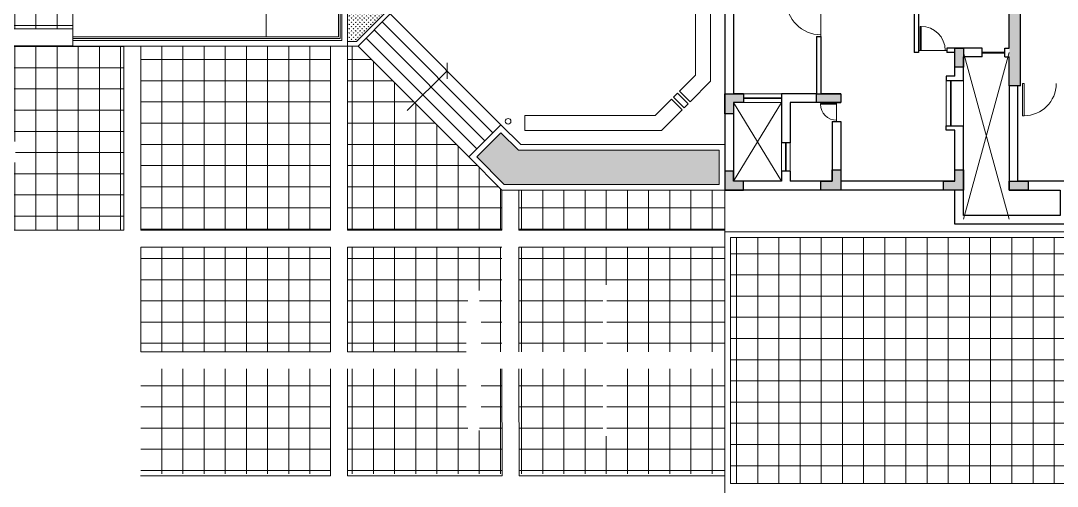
# Model space of a CAD drawing. Header units: inches. Extents: x 5542223 to 12533222, y 497239 to 5189502.
# Drawn here: x 6859471 to 6886889, y 2040612 to 2052911 of the extents above; entities that cross this region are included whole.
import ezdxf

# ---------------------------------------------------------------- set-up
doc = ezdxf.new("R2010")
doc.units = ezdxf.units.IN
doc.header["$MEASUREMENT"] = 0
doc.linetypes.add('HIDDEN', pattern=[0.375, 0.25, -0.125])
doc.layers.get('0').update_dxf_attribs({"color": 1})
for name, color, linetype, lineweight in [('col', 7, 'Continuous', 30), ('DOOR', 7, 'Continuous', 9), ('hatch_col', 8, 'Continuous', 5), ('HosGreenHatch', 7, 'Continuous', 5), ('HosPlanter', 7, 'Continuous', 13), ('HosRamp', 7, 'Continuous', 13), ('HosSteps', 7, 'Continuous', 13), ('LS PAVMNT', 8, 'Continuous', 5), ('PROJECTION', 7, 'HIDDEN', 18), ('Road', 7, 'Continuous', 15), ('Road_CStone', 8, 'Continuous', 15), ('terrha', 250, 'Continuous', 9), ('TEXT', 7, 'Continuous', 20), ('WALL', 7, 'Continuous', 30), ('WIN', 7, 'Continuous', 20)]:
    doc.layers.add(name, color=color, linetype=linetype, lineweight=lineweight)
doc.styles.add('style1', font='ROMANS.SHX', dxfattribs={"width": 0.75, "height": 750})
doc.dimstyles.new('nuts', dxfattribs={"dimscale": 0, "dimtxt": 300, "dimasz": 250, "dimexe": 100, "dimexo": 50, "dimgap": 100, "dimtad": 1, "dimdec": 0, "dimzin": 0, "dimdsep": 46, "dimtxsty": 'style1', "dimblk": 'OBLIQUE', "dimcen": 250, "dimdle": 100, "dimclrd": 256, "dimclre": 256, "dimclrt": 256, "dimadec": 0, "dimazin": 0, "dimtfac": 1, "dimtdec": 0, "dimtmove": 2, "dimatfit": 3, "dimldrblk": 'OBLIQUE', "dimfxl": 1, "dimlwd": -1, "dimlwe": -1, "dimarcsym": 0})

# ---------------------------------------------------------------- blocks, each defined once
blk = doc.blocks.new('door-left')
at = {"layer": 'DOOR'}
blk.add_lwpolyline([(-0.402, 0.85), (-0.444, 0.85), (-0.444, 0), (-0.402, 0)], close=True, dxfattribs=at)
blk.add_arc((-0.406, 0), 0.85, 0, 90, dxfattribs=at)
blk = doc.blocks.new('Door')
for p, q in [((0, 0.458), (0, 0.444)), ((0, 0.458), (0.917, 0.458)), ((0, 0.444), (0.917, 0.444))]:
    blk.add_line(p, q)
blk.add_arc((0, 0.458), 0.917, 270, 360)
blk = doc.blocks.new('B.HosEdge')
at = {"layer": 'hatch_col'}
for points in [[(-230, -230), (-500, -230), (-500, 0), (0, 0), (0, -500), (-230, -500), (-230, -230)], [(-7525, -230), (-7525, 0), (-8025, 0), (-8025, -230)], [(-6090, -230), (-6090, -530), (-6320, -530), (-6320, 0), (-5790, 0), (-5790, -230)], [(-2845, -230), (-2845, -530), (-3075, -530), (-3075, 0), (-2545, 0), (-2545, -230)], [(0, -2545), (-500, -2545), (-500, -2315), (-230, -2315), (-230, -2015), (0, -2015)], [(-3075, -2545), (-3075, -2315), (-2429, -2315), (-2429, -2545)], [(-6090, -3245), (-6320, -3245), (-6320, -3745), (-6090, -3745)]]:
    blk.add_hatch(color=256, dxfattribs=at).paths.add_polyline_path(points)
h = blk.add_hatch(color=256, dxfattribs=at)
h.paths.add_polyline_path([(-7825, -3280), (-7525, -3280), (-7525, -3580), (-7825, -3580)])
h.paths.add_polyline_path([(-7525, -3280), (-7825, -3280), (-7825, -2755), (-7525, -2755)])
h = blk.add_hatch(color=256, dxfattribs=at)
h.paths.add_polyline_path([(-7525, -6265), (-7710, -6265), (-7710, -3580), (-7525, -3580), (-7525, -3630)])
h.paths.add_polyline_path([(-7710, -6265), (-7825, -6265), (-7825, -3580), (-7710, -3580)])
at = {"layer": 'col'}
blk.add_line((-7825, -2755), (-7525, -2755), dxfattribs=at)
for points in [[(-500, -230), (-230, -230), (-230, -500), (0, -500), (0, 0), (-500, 0)], [(-7525, 0), (-7525, -230), (-8025, -230), (-8025, 0)], [(-5790, -230), (-6090, -230), (-6090, -530), (-6320, -530), (-6320, 0), (-5790, 0)], [(-2545, -230), (-2845, -230), (-2845, -530), (-3075, -530), (-3075, 0), (-2545, 0)], [(-500, -2315), (-230, -2315), (-230, -2015), (0, -2015), (0, -2545), (-500, -2545)], [(-2429, -2545), (-3075, -2545), (-3075, -2315), (-2429, -2315)], [(-6320, -3245), (-6090, -3245), (-6090, -3745), (-6320, -3745)]]:
    blk.add_lwpolyline(points, close=True, dxfattribs=at)
at = {"layer": 'DOOR', "ltscale": 50}
blk.add_line((-5875, -3687), (-5125, -3687), dxfattribs=at)
at = {"layer": 'DOOR', "ltscale": 1000}
blk.add_line((-2544, -4060), (-2544, -5060), dxfattribs=at)
at = {"layer": 'PROJECTION', "ltscale": 500}
blk.add_lwpolyline([(-20100, 900), (-8025, 900)], dxfattribs=at)
at = {"layer": 'terrha', "ltscale": 3}
for p, q in [((-6320, 770), (-7525, -3630)), ((-7525, 770), (-6320, -3630)), ((-1500, -230), (-230, -2315)), ((-230, -230), (-1500, -2315))]:
    blk.add_line(p, q, dxfattribs=at)
at = {"layer": 'WALL', "ltscale": 0.1}
for p, q in [((-6090, 900), (-6090, 0)), ((-6320, 0), (0, 0)), ((-6320, 0), (-6320, -1695)), ((0, -5384), (0, 0)), ((-9105, -230), (-7755, -230)), ((-7755, -230), (-7755, -2755)), ((-6090, -230), (-3075, -230)), ((-6090, -230), (-6090, -1580)), ((-3075, -1055), (-3075, -230)), ((-2845, -1055), (-2845, -230)), ((-2845, -230), (-1730, -230)), ((-1730, -500), (-1730, -230)), ((-1500, -230), (-230, -230)), ((-1500, -500), (-1500, -230)), ((-230, -2315), (-230, -230)), ((-1730, -500), (-1500, -500)), ((-3075, -1815), (-3075, -1055)), ((-2845, -1815), (-2845, -1055)), ((-1730, -2315), (-1730, -1250)), ((-1730, -1250), (-1500, -1250)), ((-1500, -2545), (-1500, -1250)), ((-3075, -2545), (-3075, -2315)), ((-2845, -2315), (-1730, -2315)), ((-500, -2545), (-500, -2315)), ((-500, -2315), (-230, -2315)), ((-3075, -2545), (-2544, -2545)), ((-2429, -2545), (-1500, -2545)), ((-500, -2545), (-230, -2545)), ((-230, -5060), (-230, -2545)), ((-5860, -2895), (-6320, -2895)), ((-6320, -2895), (-6320, -3515)), ((-6090, -3010), (-5860, -3010)), ((-6090, -3010), (-6090, -3630)), ((-5860, -3010), (-5860, -2895)), ((-6810, -3515), (-6320, -3515)), ((-6810, -3745), (-5875, -3745)), ((-6090, -3630), (-5875, -3630)), ((-5925, -3745), (-5875, -3745)), ((-5010, -5414), (-5010, -3630))]:
    blk.add_line(p, q, dxfattribs=at)
at = {"layer": 'WALL', "ltscale": 3}
for p, q in [((-2845, -1815), (-3075, -1815)), ((-2845, -2315), (-3075, -2315))]:
    blk.add_line(p, q, dxfattribs=at)
at = {"layer": 'WALL'}
for p, q in [((-2544, -4060), (-2544, -2545)), ((-2429, -4060), (-2429, -2545)), ((-7825, -2755), (-7525, -2755)), ((-7825, -2755), (-7825, -3280)), ((-7825, -2755), (-7825, -5360)), ((-7525, -2755), (-7525, -3515)), ((-7410, -3515), (-7525, -3515)), ((-7410, -3515), (-7410, -3745)), ((-6810, -3515), (-6810, -3745)), ((-7525, -3745), (-7525, -5360)), ((-7410, -3745), (-7525, -3745)), ((-5875, -3745), (-5875, -3630)), ((-5125, -5360), (-5125, -3630)), ((-5125, -3630), (-5010, -3630)), ((-2429, -4060), (-2544, -4060))]:
    blk.add_line(p, q, dxfattribs=at)
at = {"layer": 'WALL', "ltscale": 0.1}
for points in [[(-9105, -230), (-9105, 900), (-6090, 900)], [(-7525, -2755), (-7525, 0), (-8875, 0), (-8875, 670), (-6320, 670), (-6320, 0)], [(-6090, -1580), (-5860, -1580), (-5860, -1695), (-6320, -1695)]]:
    blk.add_lwpolyline(points, dxfattribs=at)
at = {"layer": 'WIN', "ltscale": 50}
for p, q in [((-1730, -1250), (-1730, -500)), ((-1500, -500), (-1500, -1250)), ((-1500, -2315), (-500, -2315)), ((-1500, -2545), (-500, -2545))]:
    blk.add_line(p, q, dxfattribs=at)
at = {"layer": 'WIN', "ltscale": 0.1}
for p, q in [((-1625, -1250), (-1625, -500)), ((-1605, -1250), (-1605, -500)), ((-6320, -1695), (-6320, -2895)), ((-5991, -2895), (-5991, -1695)), ((-5971, -2895), (-5971, -1695)), ((-5860, -2895), (-5860, -1695)), ((-1500, -2420), (-500, -2420)), ((-1500, -2440), (-500, -2440)), ((-7410, -3620), (-6810, -3620)), ((-7410, -3640), (-6810, -3640))]:
    blk.add_line(p, q, dxfattribs=at)
at = {"layer": 'WIN'}
blk.add_line((-2960, -2315), (-2960, -1815), dxfattribs=at)
at = {"layer": 'DOOR', "xscale": -1000, "yscale": 1000, "zscale": 1000}
blk.add_blockref('door-left', (-8325, -2813), dxfattribs=at)
at = {"layer": 'DOOR', "ltscale": 50, "xscale": 750, "yscale": 750, "zscale": 750, "rotation": 180}
blk.add_blockref('door-left', (-5500, -3687), dxfattribs=at)
at = {"layer": 'DOOR', "ltscale": 1000, "xscale": -1000, "yscale": 1000, "zscale": 1000, "rotation": 180}
blk.add_blockref('Door', (-2544, -4560), dxfattribs=at)
at = {"layer": 'WIN', "xscale": -500, "yscale": 500, "zscale": 500, "rotation": 270}
blk.add_blockref('door-left', (-2960, -2065), dxfattribs=at)
blk = doc.blocks.new('HosEnt3')
at = {"layer": 'HosGreenHatch', "ltscale": 0.1}
h = blk.add_hatch(dxfattribs=at)
h.set_pattern_fill('GRASS', color=256, scale=80, style=0)
h.set_pattern_definition([(90, (-5557177.83, 2072128.13), (-56.5685425, 56.5685425), [15, -98.137085]), (45, (-5557177.83, 2072128.13), (-56.5685425, 56.5685425), [15, -65]), (135, (-5557177.83, 2072128.13), (-56.5685425, -56.5685425), [15, -65])])
h.paths.add_polyline_path([(-150, -150), (-5830, -150), (-6559, -879), (-5922, -1515), (-5457, -1050), (-150, -1050)])
at = {"layer": 'HosGreenHatch'}
h = blk.add_hatch(dxfattribs=at)
h.set_pattern_fill('GRASS', color=256, scale=80, style=0)
h.set_pattern_definition([(90, (-2214935.06, -572081.5), (-56.5685425, 56.5685425), [15, -98.137085]), (45, (-2214935.06, -572081.5), (-56.5685425, 56.5685425), [15, -65]), (135, (-2214935.06, -572081.5), (-56.5685425, -56.5685425), [15, -65])])
h.paths.add_polyline_path([(-8963, -4701), (-9740, -3923), (-9975, -3923), (-9975, -6843), (-8963, -6843)])
at = {"ltscale": 0.1}
for p, q in [((-1358, -2452), (-1075, -2169)), ((-17245, -5954), (-17245, -3954)), ((-12125, -5864), (-12125, -4044)), ((-12035, -5954), (-10215, -5954)), ((-10175, -5954), (-10125, -5954)), ((-10215, -7108), (-12035, -7108)), ((-10125, -7108), (-10175, -7108)), ((-10125, -7108), (-10125, -7158)), ((-7245, -7108), (-7245, -9108)), ((-10125, -7198), (-10125, -9018))]:
    blk.add_line(p, q, dxfattribs=at)
for points in [[(-5289, -1571), (-5289, -1971), (-1839, -1971), (-1411, -2399), (-1128, -2116), (-1673, -1571)], [(-8357, -6622), (-7957, -6622), (-7957, -6222), (-8357, -6222)], [(-7657, -6622), (-7257, -6622), (-7257, -6222), (-7657, -6222)]]:
    blk.add_lwpolyline(points, close=True, dxfattribs=at)
blk.add_lwpolyline([(-371, -4672), (-371, -2874), (-916, -2329), (-1199, -2611), (-771, -3039), (-771, -4672), (-371, -4672)], dxfattribs=at)
at = {"color": 3, "ltscale": 0.1}
blk.add_lwpolyline([(-7245, -7108), (-10125, -7108), (-10125, -3954), (-17245, -3954)], dxfattribs=at)
at = {"color": 8, "ltscale": 0.1}
for points in [[(-7245, -7158), (-10175, -7158), (-10175, -4004), (-17245, -4004)], [(-7245, -7198), (-10215, -7198), (-10215, -4044), (-17245, -4044)], [(-7245, -9018), (-12035, -9018), (-12035, -5864), (-17245, -5864)], [(-7245, -9058), (-12075, -9058), (-12075, -5904), (-17245, -5904)]]:
    blk.add_lwpolyline(points, dxfattribs=at)
at = {"color": 5, "ltscale": 0.1}
for centre in [(-5728, -1816), (-8760, -4848)]:
    blk.add_circle(centre, 75, dxfattribs=at)
at = {"layer": 'HosPlanter', "ltscale": 0.1}
for points in [[(0, 0), (-5892, 0), (-6771, -879), (-5922, -1727), (-5395, -1200), (0, -1200)], [(-150, -150), (-5830, -150), (-6559, -879), (-5922, -1515), (-5457, -1050), (-150, -1050)]]:
    blk.add_lwpolyline(points, close=True, dxfattribs=at)
blk.add_lwpolyline([(-9975, -6843), (-8963, -6843), (-8963, -4701), (-9740, -3923), (-9975, -3923), (-9975, -3804), (-9697, -3804), (-8848, -4653), (-8848, -6954)], dxfattribs=at)
at = {"layer": 'HosRamp', "ltscale": 0.1}
blk.add_lwpolyline([(-17245, -3954), (-10125, -3954), (-10125, -7108), (-7245, -7108), (-7245, -6958), (-9975, -6958), (-9975, -3804), (-17245, -3804), (-17245, -3954)], dxfattribs=at)
at = {"layer": 'HosRamp'}
blk.add_lwpolyline([(-17245, -6104), (-12275, -6104), (-12275, -9258), (-7245, -9258), (-7245, -9108), (-12125, -9108), (-12125, -5954), (-17245, -5954), (-17245, -6104)], dxfattribs=at)
at = {"layer": 'HosSteps', "ltscale": 0.1}
for p, q in [((-9697, -3804), (-6771, -879)), ((-9485, -4017), (-6559, -1091)), ((-9272, -4229), (-6347, -1303)), ((-9060, -4441), (-6135, -1515)), ((-8848, -4653), (-5922, -1727))]:
    blk.add_line(p, q, dxfattribs=at)
at = {"layer": 'WALL', "ltscale": 0.1}
blk.add_line((-1252, -2558), (-969, -2275), dxfattribs=at)
blk.add_lwpolyline([(-969, -2275), (-1075, -2169), (-1358, -2452), (-1252, -2558)], close=True, dxfattribs=at)
blk.add_leader([(-17245, -5042), (-12125, -5042)], dimstyle='nuts', override={"dimscale": 100, "dimasz": 3, "dimtad": 0})
at = {"layer": 'TEXT'}
for points in [[(-7344, -3149), (-8396, -2098)], [(-11173, -5954), (-11173, -7108)], [(-10125, -8419), (-7245, -8419)]]:
    blk.add_leader(points, dimstyle='nuts', override={"dimscale": 100, "dimasz": 3, "dimtad": 0}, dxfattribs=at)

msp = doc.modelspace()

# ---------------------------------------------------------------- hatches: boundary and pattern name
at = {"layer": 'LS PAVMNT', "ltscale": 0.1}
h = msp.add_hatch(dxfattribs=at)
h.set_pattern_fill('ANSI37', color=256, scale=4480, angle=45, style=0)
h.set_pattern_definition([(270, (1320913.94, -23691.5), (-560, -1e-13), []), (180, (1320913.94, -23691.5), (-1e-13, 560), [])])
h.paths.add_polyline_path([(6862196.774, 2047379.233), (6856161.774, 2047379.233), (6856161.774, 2049169.233), (6859329.575, 2049169.233), (6859329.575, 2049719.233), (6856236.774, 2049719.233), (6856236.774, 2050269.233), (6856161.774, 2050269.233), (6856161.774, 2052245.02), (6860846.777, 2052245.02), (6862196.774, 2052245.02)])
h.paths.add_polyline_path([(6855711.774, 2050269.233), (6855636.774, 2050269.233), (6855636.774, 2049719.233), (6852543.973, 2049719.233), (6852543.973, 2049169.233), (6855711.774, 2049169.233), (6855711.774, 2047379.233), (6849676.774, 2047379.233), (6849676.774, 2052245.02), (6851027.133, 2052245.02), (6855711.774, 2052245.02)])
h.paths.add_polyline_path([(6855711.774, 2052695.02), (6851027.133, 2052695.02), (6851027.133, 2054395.02), (6851587.133, 2054395.02), (6851587.133, 2054545.02), (6851587.133, 2057570.02), (6855711.774, 2057570.02)])
h.paths.add_polyline_path([(6860846.777, 2052695.02), (6856161.774, 2052695.02), (6856161.774, 2057570.02), (6860286.777, 2057570.02), (6860286.777, 2055820.02), (6860286.777, 2055520.02), (6860341.777, 2055520.02), (6860341.777, 2054620.02), (6860286.777, 2054620.02), (6860286.777, 2054545.02), (6860846.777, 2054545.02), (6860846.777, 2054395.02)])
h.paths.add_polyline_path([(6859961.93, 2052503.056), (6859961.93, 2052136.985), (6860149.43, 2052136.985), (6860149.43, 2052503.056)], flags=9)
h.paths.add_polyline_path([(6857050.751, 2048676.707), (6858684.084, 2048676.707), (6858684.084, 2048376.707), (6857050.751, 2048376.707)], flags=24)
h.paths.add_polyline_path([(6857041.227, 2048373.085), (6858293.608, 2048373.085), (6858293.608, 2048073.085), (6857041.227, 2048073.085)], flags=24)
h.paths.add_polyline_path([(6857028.096, 2050449.4), (6858461.429, 2050449.4), (6858461.429, 2050149.4), (6857028.096, 2050149.4)], flags=24)
h.paths.add_polyline_path([(6857028.096, 2050733.681), (6858432.858, 2050733.681), (6858432.858, 2050433.681), (6857028.096, 2050433.681)], flags=24)
h.paths.add_polyline_path([(6851761.52, 2055186.268), (6851761.52, 2056182.697), (6852436.52, 2056182.697), (6852436.52, 2055186.268)], flags=24)
h.paths.add_polyline_path([(6853582.062, 2057420.994), (6854578.491, 2057420.994), (6854578.491, 2056745.994), (6853582.062, 2056745.994)], flags=24)
h.paths.add_polyline_path([(6859961.93, 2054653.056), (6859961.93, 2054286.985), (6860149.43, 2054286.985), (6860149.43, 2054653.056)], flags=24)
h.paths.add_polyline_path([(6859961.93, 2053646.509), (6859961.93, 2053143.532), (6860149.43, 2053143.532), (6860149.43, 2053646.509)], flags=24)
h.paths.add_polyline_path([(6859536.76, 2053646.509), (6859536.76, 2053143.532), (6859724.26, 2053143.532), (6859724.26, 2053646.509)], flags=24)
h.paths.add_polyline_path([(6859461.404, 2055345.346), (6860032.832, 2055345.346), (6860032.832, 2054845.346), (6859461.404, 2054845.346)], flags=24)
h = msp.add_hatch(dxfattribs=at)
h.set_pattern_fill('ANSI37', color=256, scale=4480, angle=45, style=0)
h.set_pattern_definition([(90, (12390959.6, 4111564.74), (560, 1e-13), []), (360, (12390959.6, 4111564.74), (1e-13, -560), [])])
h.paths.add_polyline_path([(6872652.289, 2047379.233), (6872652.714, 2048436.61), (6877941.416, 2048436.61), (6878091.415, 2048436.61), (6878091.415, 2047379.233)])
h.paths.add_polyline_path([(6868116.416, 2047379.233), (6868116.416, 2052245.02), (6868390.685, 2052245.02), (6871320.481, 2049315.224), (6872202.712, 2048432.993), (6872202.289, 2047379.233)])
h.paths.add_polyline_path([(6867666.416, 2047379.233), (6862646.774, 2047379.233), (6862646.774, 2052245.02), (6867666.416, 2052245.02)])
h.paths.add_polyline_path([(6871199.98, 2049418.605), (6871015.456, 2049418.605), (6871015.456, 2049793.605), (6871199.98, 2049793.605)], flags=24)
h.paths.add_polyline_path([(6871056.523, 2049101.912), (6870502.952, 2049101.912), (6870502.952, 2049476.912), (6871056.523, 2049476.912)], flags=24)
h = msp.add_hatch(dxfattribs=at)
h.set_pattern_fill('ANSI37', color=256, scale=4480, angle=45, style=0)
h.set_pattern_definition([(90, (4558887.1, 1606594.7), (-560, 1e-13), []), (180, (4558887.1, 1606594.7), (-1e-13, -560), [])])
h.paths.add_polyline_path([(6907267.545, 2047187.199), (6878242.133, 2047187.199), (6878242.133, 2040687.199), (6907267.545, 2040687.199)])
h = msp.add_hatch(dxfattribs=at)
h.set_pattern_fill('ANSI37', color=256, scale=4480, angle=45, style=0)
h.set_pattern_definition([(270, (12390959.6, -23691.5), (560, -1e-13), []), (360, (12390959.6, -23691.5), (1e-13, 560), [])])
h.paths.add_polyline_path([(6862646.774, 2040943.987), (6867666.416, 2040943.987), (6867666.416, 2043711.61), (6862646.774, 2043711.61)])
h.paths.add_polyline_path([(6862646.774, 2044161.61), (6867666.416, 2044161.61), (6867666.416, 2046929.233), (6862646.774, 2046929.233)])
h.paths.add_polyline_path([(6868116.416, 2040943.987), (6872202.108, 2040943.987), (6872200.995, 2043711.61), (6871652.175, 2043711.61), (6871652.175, 2042386.61), (6871602.175, 2042386.61), (6871602.175, 2042086.61), (6871302.175, 2042086.61), (6871302.175, 2042386.61), (6871252.175, 2042386.61), (6871252.175, 2043711.61), (6868116.416, 2043711.61)])
h.paths.add_polyline_path([(6868116.416, 2044161.61), (6871252.175, 2044161.61), (6871252.175, 2045486.61), (6871302.175, 2045486.61), (6871302.175, 2045786.61), (6871602.175, 2045786.61), (6871602.175, 2045486.61), (6871652.175, 2045486.61), (6871652.175, 2044161.61), (6872200.814, 2044161.61), (6872199.701, 2046929.233), (6868116.416, 2046929.233)])
h.paths.add_polyline_path([(6872652.108, 2040943.987), (6878091.415, 2040943.987), (6878091.415, 2043711.61), (6874970.255, 2043711.61), (6874970.255, 2042086.61), (6875070.255, 2042086.61), (6875070.255, 2041936.61), (6874770.255, 2041936.61), (6874770.255, 2042086.61), (6874870.255, 2042086.61), (6874870.255, 2043711.61), (6872650.995, 2043711.61)])
h.paths.add_polyline_path([(6872650.814, 2044161.61), (6874870.255, 2044161.61), (6874870.255, 2045786.61), (6874770.255, 2045786.61), (6874770.255, 2045936.61), (6875070.255, 2045936.61), (6875070.255, 2045786.61), (6874970.255, 2045786.61), (6874970.255, 2044161.61), (6878091.415, 2044161.61), (6878091.415, 2046929.233), (6872649.701, 2046929.233)])
h.paths.add_polyline_path([(6870189.425, 2045935.256), (6868939.698, 2045935.256), (6868939.698, 2045469.908), (6870189.425, 2045469.908)], flags=24)

# ---------------------------------------------------------------- linework, layer by layer
msp.add_circle((6864263.374, 1819279.277), 1322040.52)
at = {"layer": 'HosRamp'}
msp.add_line((6868116.416, 2040887.199), (6872202.13, 2040887.199), dxfattribs=at)
at = {"layer": 'LS PAVMNT', "ltscale": 0.1}
for p, q in [((6856161.774, 2052695.02), (6860846.777, 2052695.02)), ((6856161.774, 2052245.02), (6860846.777, 2052245.02)), ((6862196.774, 2047379.233), (6862196.774, 2052245.02)), ((6862646.774, 2047379.233), (6862646.774, 2052245.02)), ((6867666.416, 2047379.233), (6867666.416, 2052245.02)), ((6868116.416, 2047379.233), (6868116.416, 2052245.02)), ((6872199.52, 2047379.233), (6872199.095, 2048436.61)), ((6872649.52, 2047379.233), (6872649.095, 2048436.791)), ((6862196.774, 2047379.233), (6856161.774, 2047379.233)), ((6862646.774, 2047379.233), (6867666.416, 2047379.233)), ((6868116.416, 2047379.233), (6872199.52, 2047379.233)), ((6872649.52, 2047379.233), (6878091.415, 2047379.233)), ((6862646.774, 2046929.233), (6867666.416, 2046929.233)), ((6862646.774, 2044161.61), (6862646.774, 2046929.233)), ((6867666.416, 2044161.61), (6867666.416, 2046929.233)), ((6868116.416, 2046929.233), (6872199.701, 2046929.233)), ((6868116.416, 2044161.61), (6868116.416, 2046929.233)), ((6872649.701, 2046929.233), (6878091.415, 2046929.233)), ((6872650.814, 2044161.61), (6872649.701, 2046929.233)), ((6862646.774, 2044161.61), (6867666.416, 2044161.61)), ((6868116.416, 2044161.61), (6871252.175, 2044161.61)), ((6867666.416, 2040887.199), (6867666.416, 2043711.61)), ((6868116.416, 2040887.199), (6868116.416, 2043711.61)), ((6872202.13, 2040887.199), (6872200.995, 2043711.61)), ((6872652.13, 2040887.199), (6872650.995, 2043711.61)), ((6862637.133, 2040887.199), (6867666.416, 2040887.199))]:
    msp.add_line(p, q, dxfattribs=at)
at = {"layer": 'LS PAVMNT'}
for p, q in [((6878092.133, 2039436.199), (6878092.133, 2048437.789)), ((6872652.13, 2040887.199), (6878092.133, 2040887.199))]:
    msp.add_line(p, q, dxfattribs=at)
at = {"layer": 'Road', "ltscale": 6000}
for p, q in [((6878242.133, 2047187.199), (6907267.545, 2047187.199)), ((6878242.133, 2040687.199), (6878242.133, 2047187.199)), ((6878242.133, 2040687.199), (6915405.104, 2040687.199))]:
    msp.add_line(p, q, dxfattribs=at)
at = {"layer": 'Road_CStone', "ltscale": 6000}
msp.add_line((6878092.133, 2047337.199), (6907267.547, 2047337.199), dxfattribs=at)

# ---------------------------------------------------------------- block references
at = {"layer": 'col', "rotation": 180}
msp.add_blockref('B.HosEdge', (6878092.129, 2048438.199), dxfattribs=at)
at = {"layer": 'HosRamp', "xscale": -1, "rotation": 180}
msp.add_blockref('HosEnt3', (6878092.133, 2048437.789), dxfattribs=at)

doc.saveas('drawing.dxf')
